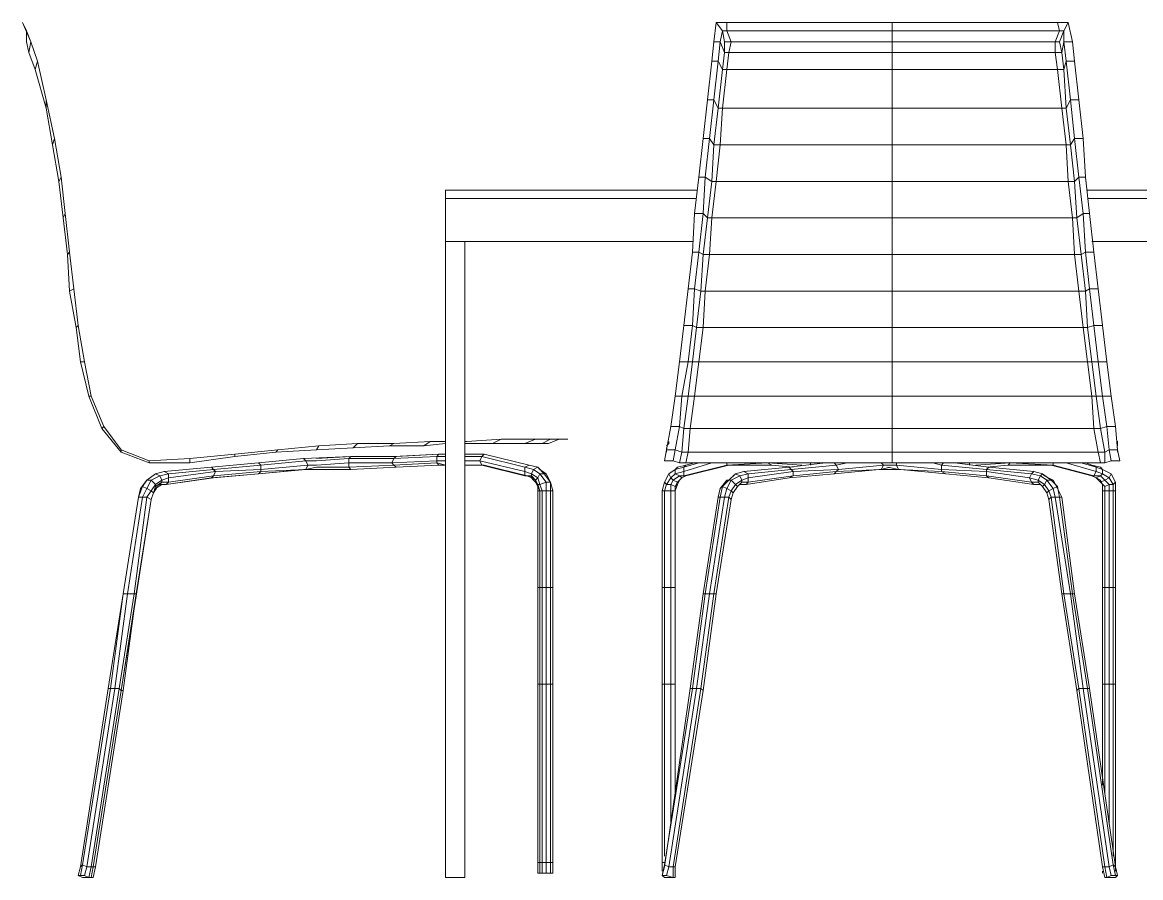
# Model space of a CAD drawing. Header units: inches. Extents: x 4501 to 6761, y -3641 to -2715.
# Drawn here: x 4501 to 5712, y -3641 to -2715 of the extents above; entities that cross this region are included whole.
import ezdxf

# ---------------------------------------------------------------- set-up
doc = ezdxf.new("R2010")
doc.units = ezdxf.units.IN
doc.header["$MEASUREMENT"] = 0

msp = doc.modelspace()

# ---------------------------------------------------------------- linework, layer by layer
at = {"color": 7, "lineweight": 0}
for points in [[(4510.2, -2735.7), (4500.9, -2714.7), (4505.5, -2724)], [(4505.5, -2724), (4500.9, -2714.7)], [(4500.9, -2714.7), (4505.5, -2724)], [(4505.5, -2724), (4500.9, -2714.7)], [(4500.9, -2714.7), (4505.5, -2724)], [(4505.5, -2724), (4500.9, -2714.7)], [(4500.9, -2714.7), (4505.5, -2724)], [(4505.5, -2724), (4500.9, -2714.7)], [(4500.9, -2714.7), (4505.5, -2724)], [(4510.2, -2735.7), (4500.9, -2714.7)], [(4500.9, -2714.7), (4505.5, -2724)], [(4510.2, -2735.7), (4505.5, -2724)], [(4505.5, -2735.7), (4505.5, -2724), (4510.2, -2735.7)], [(4505.5, -2724), (4505.5, -2735.7)], [(5252.1, -2714.7), (5249.8, -2735.7)], [(5259.1, -2724), (5252.1, -2714.7), (5263.7, -2714.7)], [(5256.7, -2735.7), (5259.1, -2724)], [(5263.7, -2714.7), (5263.7, -2724), (5259.1, -2724)], [(5259.1, -2724), (5261.4, -2735.7), (5261.4, -2747.3)], [(5442.8, -2714.7), (5263.7, -2714.7)], [(5442.8, -2714.7), (5442.8, -2724), (5263.7, -2724)], [(5268.4, -2735.7), (5263.7, -2724)], [(5621.9, -2714.7), (5442.8, -2714.7)], [(5621.9, -2714.7), (5624.2, -2724), (5442.8, -2724)], [(5442.8, -2735.7), (5442.8, -2724)], [(5619.5, -2735.7), (5624.2, -2724)], [(5633.5, -2714.7), (5621.9, -2714.7)], [(5628.8, -2724), (5624.2, -2724)], [(5624.2, -2735.7), (5628.8, -2724)], [(5628.8, -2724), (5633.5, -2714.7)], [(5628.8, -2735.7), (5628.8, -2724)], [(5638.1, -2735.7), (5633.5, -2714.7)], [(4510.2, -2735.7), (4507.9, -2747.3), (4505.5, -2735.7)], [(4507.9, -2747.3), (4505.5, -2735.7)], [(4505.5, -2735.7), (4507.9, -2747.3)], [(4505.5, -2735.7), (4507.9, -2747.3)], [(4510.2, -2735.7), (4517.2, -2756.6)], [(4517.2, -2756.6), (4510.2, -2735.7)], [(4517.2, -2756.6), (4510.2, -2735.7)], [(5249.8, -2735.7), (5247.5, -2756.6)], [(5249.8, -2735.7), (5256.7, -2735.7), (5254.4, -2756.6)], [(5256.7, -2735.7), (5261.4, -2747.3)], [(5261.4, -2735.7), (5268.4, -2735.7), (5266, -2747.3)], [(5442.8, -2735.7), (5268.4, -2735.7)], [(5442.8, -2735.7), (5619.5, -2735.7), (5619.5, -2747.3)], [(5442.8, -2747.3), (5442.8, -2735.7)], [(5624.2, -2735.7), (5619.5, -2735.7)], [(5626.5, -2747.3), (5624.2, -2735.7)], [(5626.5, -2747.3), (5628.8, -2735.7)], [(5628.8, -2735.7), (5638.1, -2735.7)], [(5631.2, -2756.6), (5628.8, -2735.7)], [(5640.4, -2756.6), (5638.1, -2735.7)], [(4517.2, -2756.6), (4514.8, -2765.9), (4507.9, -2747.3)], [(4507.9, -2747.3), (4514.8, -2765.9)], [(5259.1, -2765.9), (5261.4, -2747.3)], [(5266, -2747.3), (5261.4, -2747.3)], [(5263.7, -2765.9), (5266, -2747.3)], [(5442.8, -2747.3), (5266, -2747.3)], [(5442.8, -2765.9), (5442.8, -2747.3)], [(5442.8, -2747.3), (5619.5, -2747.3)], [(5626.5, -2747.3), (5619.5, -2747.3)], [(5621.9, -2765.9), (5619.5, -2747.3)], [(5628.8, -2765.9), (5626.5, -2747.3)], [(4517.2, -2756.6), (4526.5, -2798.5)], [(4526.5, -2798.5), (4517.2, -2756.6)], [(4526.5, -2798.5), (4517.2, -2756.6)], [(5249.8, -2798.5), (5242.8, -2798.5), (5247.5, -2756.6)], [(5247.5, -2756.6), (5254.4, -2756.6), (5249.8, -2798.5)], [(5259.1, -2765.9), (5254.4, -2756.6)], [(5628.8, -2765.9), (5631.2, -2756.6)], [(5631.2, -2756.6), (5640.4, -2756.6)], [(5635.8, -2798.5), (5631.2, -2756.6)], [(5645.1, -2798.5), (5640.4, -2756.6)], [(4526.5, -2798.5), (4526.5, -2807.8), (4514.8, -2765.9)], [(4514.8, -2765.9), (4526.5, -2807.8)], [(5259.1, -2765.9), (5254.4, -2807.8)], [(5259.1, -2765.9), (5263.7, -2765.9), (5259.1, -2807.8)], [(5442.8, -2765.9), (5263.7, -2765.9)], [(5442.8, -2807.8), (5442.8, -2765.9)], [(5442.8, -2765.9), (5621.9, -2765.9), (5626.5, -2807.8)], [(5628.8, -2765.9), (5621.9, -2765.9)], [(5631.2, -2807.8), (5628.8, -2765.9)], [(4526.5, -2798.5), (4535.8, -2840.4)], [(4535.8, -2840.4), (4526.5, -2798.5)], [(4535.8, -2840.4), (4526.5, -2798.5)], [(4535.8, -2840.4), (4533.5, -2847.4), (4526.5, -2807.8)], [(4526.5, -2807.8), (4533.5, -2847.4)], [(4526.5, -2807.8), (4533.5, -2847.4)], [(4533.5, -2847.4), (4526.5, -2807.8)], [(5242.8, -2798.5), (5238.1, -2840.4)], [(5245.1, -2840.4), (5249.8, -2798.5)], [(5249.8, -2798.5), (5254.4, -2807.8), (5249.8, -2847.4)], [(5254.4, -2807.8), (5259.1, -2807.8), (5256.7, -2847.4)], [(5442.8, -2807.8), (5259.1, -2807.8)], [(5442.8, -2847.4), (5442.8, -2807.8)], [(5442.8, -2807.8), (5626.5, -2807.8), (5631.2, -2847.4)], [(5631.2, -2807.8), (5626.5, -2807.8)], [(5631.2, -2807.8), (5635.8, -2798.5)], [(5631.2, -2807.8), (5635.8, -2847.4), (5631.2, -2847.4)], [(5635.8, -2798.5), (5645.1, -2798.5)], [(5640.4, -2840.4), (5635.8, -2798.5)], [(5649.7, -2840.4), (5645.1, -2798.5)], [(4535.8, -2840.4), (4542.8, -2882.3)], [(4542.8, -2882.3), (4535.8, -2840.4)], [(4542.8, -2882.3), (4535.8, -2840.4)], [(5238.1, -2840.4), (5233.4, -2882.3)], [(5238.1, -2840.4), (5245.1, -2840.4), (5240.4, -2882.3)], [(5245.1, -2840.4), (5249.8, -2847.4)], [(5635.8, -2847.4), (5640.4, -2840.4)], [(5640.4, -2840.4), (5649.7, -2840.4)], [(5645.1, -2882.3), (5640.4, -2840.4)], [(5652.1, -2882.3), (5649.7, -2840.4)], [(4542.8, -2882.3), (4540.5, -2887), (4533.5, -2847.4)], [(4533.5, -2847.4), (4540.5, -2887)], [(4533.5, -2847.4), (4540.5, -2887)], [(4540.5, -2887), (4533.5, -2847.4)], [(5247.5, -2887), (5249.8, -2847.4)], [(5249.8, -2847.4), (5256.7, -2847.4)], [(5252.1, -2887), (5256.7, -2847.4)], [(5442.8, -2847.4), (5256.7, -2847.4)], [(5442.8, -2887), (5442.8, -2847.4)], [(5442.8, -2847.4), (5631.2, -2847.4)], [(5633.5, -2887), (5631.2, -2847.4)], [(5640.4, -2887), (5635.8, -2847.4)], [(4547.4, -2921.9), (4545.1, -2926.5), (4540.5, -2887)], [(4540.5, -2887), (4545.1, -2926.5)], [(4542.8, -2882.3), (4547.4, -2921.9)], [(4547.4, -2921.9), (4542.8, -2882.3)], [(4547.4, -2921.9), (4542.8, -2882.3)], [(5233.4, -2882.3), (5228.8, -2921.9)], [(5233.4, -2882.3), (5240.4, -2882.3), (5238.1, -2921.9)], [(5240.4, -2882.3), (5247.5, -2887), (5242.8, -2926.5)], [(5247.5, -2887), (5252.1, -2887), (5247.5, -2926.5)], [(5442.8, -2887), (5252.1, -2887)], [(5442.8, -2926.5), (5442.8, -2887)], [(5442.8, -2887), (5633.5, -2887), (5638.1, -2926.5)], [(5640.4, -2887), (5633.5, -2887)], [(5640.4, -2887), (5645.1, -2882.3)], [(5642.8, -2926.5), (5640.4, -2887)], [(5645.1, -2882.3), (5652.1, -2882.3)], [(5649.7, -2921.9), (5645.1, -2882.3)], [(5656.7, -2921.9), (5652.1, -2882.3)], [(5231.1, -2896.3), (4959.1, -2896.3)], [(4959.1, -2896.3), (4959.1, -2905.6)], [(4959.1, -2905.6), (4959.1, -2896.3), (5231.1, -2896.3)], [(4959.1, -2905.6), (5231.1, -2905.6)], [(4959.1, -2905.6), (5231.1, -2905.6)], [(4959.1, -2905.6), (4959.1, -2952.2)], [(4959.1, -2952.2), (4959.1, -2905.6), (5231.1, -2905.6)], [(5231.1, -2905.6), (4959.1, -2905.6)], [(5998.6, -2896.3), (5654.4, -2896.3)], [(5998.6, -2896.3), (5654.4, -2896.3)], [(5654.4, -2905.6), (5998.6, -2905.6)], [(5654.4, -2905.6), (5998.6, -2905.6)], [(5998.6, -2905.6), (5656.7, -2905.6)], [(5998.6, -2905.6), (5656.7, -2905.6)], [(4552.1, -2963.8), (4549.8, -2966.1), (4545.1, -2926.5)], [(4545.1, -2926.5), (4549.8, -2966.1)], [(4547.4, -2921.9), (4552.1, -2963.8)], [(4552.1, -2963.8), (4547.4, -2921.9)], [(4552.1, -2963.8), (4547.4, -2921.9)], [(5233.4, -2963.8), (5226.5, -2963.8), (5228.8, -2921.9)], [(5228.8, -2921.9), (5238.1, -2921.9), (5233.4, -2963.8)], [(5238.1, -2921.9), (5242.8, -2926.5), (5238.1, -2966.1)], [(5242.8, -2926.5), (5247.5, -2926.5), (5245.1, -2966.1)], [(5442.8, -2926.5), (5247.5, -2926.5)], [(5442.8, -2966.1), (5442.8, -2926.5)], [(5442.8, -2926.5), (5638.1, -2926.5), (5640.4, -2966.1)], [(5642.8, -2926.5), (5638.1, -2926.5)], [(5642.8, -2926.5), (5649.7, -2921.9)], [(5647.4, -2966.1), (5642.8, -2926.5)], [(5649.7, -2921.9), (5656.7, -2921.9)], [(5652.1, -2963.8), (5649.7, -2921.9)], [(5661.4, -2963.8), (5656.7, -2921.9)], [(4980, -2952.2), (4959.1, -2952.2)], [(4959.1, -2952.2), (4959.1, -3641.2)], [(4980, -2952.2), (4980, -3641.2), (4959.1, -3641.2)], [(4959.1, -3641.2), (4959.1, -2952.2), (4980, -2952.2)], [(4959.1, -2952.2), (5226.5, -2952.2)], [(4959.1, -2952.2), (5226.5, -2952.2)], [(4980, -3641.2), (4980, -2952.2)], [(5659, -2952.2), (5993.9, -2952.2)], [(5659, -2952.2), (5993.9, -2952.2)], [(4556.7, -3003.3), (4552.1, -3005.7), (4549.8, -2966.1)], [(4549.8, -2966.1), (4552.1, -3005.7)], [(4552.1, -2963.8), (4556.7, -3003.3)], [(4556.7, -3003.3), (4552.1, -2963.8)], [(4556.7, -3003.3), (4552.1, -2963.8)], [(5226.5, -2963.8), (5221.8, -3003.3)], [(5228.8, -3003.3), (5233.4, -2963.8)], [(5233.4, -2963.8), (5238.1, -2966.1)], [(5235.8, -3005.7), (5238.1, -2966.1)], [(5238.1, -2966.1), (5245.1, -2966.1), (5240.4, -3005.7)], [(5442.8, -2966.1), (5245.1, -2966.1)], [(5442.8, -3005.7), (5442.8, -2966.1)], [(5442.8, -2966.1), (5640.4, -2966.1), (5645.1, -3005.7)], [(5647.4, -2966.1), (5640.4, -2966.1)], [(5647.4, -2966.1), (5652.1, -2963.8)], [(5652.1, -3005.7), (5647.4, -2966.1)], [(5652.1, -2963.8), (5661.4, -2963.8)], [(5656.7, -3003.3), (5652.1, -2963.8)], [(5666, -3003.3), (5661.4, -2963.8)], [(4561.4, -3042.9), (4559.1, -3045.2), (4552.1, -3005.7)], [(4552.1, -3005.7), (4559.1, -3045.2)], [(4556.7, -3003.3), (4561.4, -3042.9)], [(4561.4, -3042.9), (4556.7, -3003.3)], [(4561.4, -3042.9), (4556.7, -3003.3)], [(5221.8, -3003.3), (5217.2, -3042.9)], [(5221.8, -3003.3), (5228.8, -3003.3), (5226.5, -3042.9)], [(5228.8, -3003.3), (5235.8, -3005.7), (5231.1, -3045.2)], [(5240.4, -3005.7), (5235.8, -3005.7)], [(5238.1, -3045.2), (5240.4, -3005.7)], [(5240.4, -3005.7), (5442.8, -3005.7), (5442.8, -3045.2)], [(5645.1, -3005.7), (5442.8, -3005.7)], [(5649.7, -3045.2), (5645.1, -3005.7)], [(5645.1, -3005.7), (5652.1, -3005.7), (5654.4, -3045.2)], [(5652.1, -3005.7), (5656.7, -3003.3)], [(5656.7, -3003.3), (5666, -3003.3)], [(5661.4, -3042.9), (5656.7, -3003.3)], [(5670.7, -3042.9), (5666, -3003.3)], [(4568.3, -3082.5), (4563.7, -3082.5), (4559.1, -3045.2)], [(4559.1, -3045.2), (4563.7, -3082.5)], [(4561.4, -3042.9), (4568.3, -3082.5)], [(4568.3, -3082.5), (4561.4, -3042.9)], [(4568.3, -3082.5), (4561.4, -3042.9)], [(5217.2, -3042.9), (5212.5, -3082.5)], [(5217.2, -3042.9), (5226.5, -3042.9), (5221.8, -3082.5)], [(5226.5, -3042.9), (5231.1, -3045.2), (5226.5, -3082.5)], [(5238.1, -3045.2), (5231.1, -3045.2)], [(5233.4, -3082.5), (5238.1, -3045.2)], [(5238.1, -3045.2), (5442.8, -3045.2), (5442.8, -3082.5)], [(5649.7, -3045.2), (5442.8, -3045.2)], [(5654.4, -3082.5), (5649.7, -3045.2)], [(5649.7, -3045.2), (5654.4, -3045.2)], [(5654.4, -3045.2), (5661.4, -3042.9)], [(5659, -3082.5), (5654.4, -3045.2)], [(5661.4, -3042.9), (5670.7, -3042.9)], [(5666, -3082.5), (5661.4, -3042.9)], [(5675.4, -3082.5), (5670.7, -3042.9)], [(4575.3, -3119.7), (4573, -3119.7), (4563.7, -3082.5)], [(4563.7, -3082.5), (4573, -3119.7)], [(4568.3, -3082.5), (4575.3, -3119.7)], [(4575.3, -3119.7), (4568.3, -3082.5)], [(4575.3, -3119.7), (4568.3, -3082.5)], [(5214.9, -3119.7), (5207.9, -3119.7), (5212.5, -3082.5)], [(5212.5, -3082.5), (5221.8, -3082.5), (5214.9, -3119.7)], [(5221.8, -3082.5), (5226.5, -3082.5), (5221.8, -3119.7)], [(5233.4, -3082.5), (5226.5, -3082.5)], [(5228.8, -3119.7), (5233.4, -3082.5)], [(5233.4, -3082.5), (5442.8, -3082.5), (5442.8, -3119.7)], [(5654.4, -3082.5), (5442.8, -3082.5)], [(5659, -3119.7), (5654.4, -3082.5)], [(5654.4, -3082.5), (5659, -3082.5)], [(5663.7, -3119.7), (5659, -3082.5)], [(5659, -3082.5), (5666, -3082.5)], [(5666, -3082.5), (5675.4, -3082.5)], [(5670.7, -3119.7), (5666, -3082.5)], [(5680, -3119.7), (5675.4, -3082.5)], [(4589.3, -3152.3), (4586.9, -3154.6), (4573, -3119.7)], [(4573, -3119.7), (4586.9, -3154.6)], [(4575.3, -3119.7), (4589.3, -3152.3)], [(4589.3, -3152.3), (4575.3, -3119.7)], [(4589.3, -3152.3), (4575.3, -3119.7)], [(5207.9, -3119.7), (5203.2, -3152.3)], [(5212.5, -3152.3), (5214.9, -3119.7)], [(5214.9, -3119.7), (5221.8, -3119.7)], [(5217.2, -3154.6), (5221.8, -3119.7)], [(5228.8, -3119.7), (5221.8, -3119.7)], [(5224.2, -3154.6), (5228.8, -3119.7)], [(5228.8, -3119.7), (5442.8, -3119.7), (5442.8, -3154.6)], [(5659, -3119.7), (5442.8, -3119.7)], [(5661.4, -3154.6), (5659, -3119.7)], [(5659, -3119.7), (5663.7, -3119.7)], [(5668.4, -3154.6), (5663.7, -3119.7)], [(5663.7, -3119.7), (5670.7, -3119.7)], [(5670.7, -3119.7), (5680, -3119.7)], [(5675.4, -3152.3), (5670.7, -3119.7)], [(5684.7, -3152.3), (5680, -3119.7)], [(4607.9, -3177.9), (4607.9, -3180.3), (4586.9, -3154.6)], [(4586.9, -3154.6), (4607.9, -3180.3)], [(4589.3, -3152.3), (4607.9, -3177.9)], [(4607.9, -3177.9), (4589.3, -3152.3)], [(4607.9, -3177.9), (4589.3, -3152.3)], [(5207.9, -3177.9), (5198.6, -3177.9), (5203.2, -3152.3)], [(5203.2, -3152.3), (5212.5, -3152.3), (5207.9, -3177.9)], [(5212.5, -3152.3), (5217.2, -3154.6), (5214.9, -3180.3)], [(5224.2, -3154.6), (5221.8, -3180.3), (5214.9, -3180.3)], [(5224.2, -3154.6), (5217.2, -3154.6)], [(5224.2, -3154.6), (5442.8, -3154.6), (5442.8, -3180.3)], [(5661.4, -3154.6), (5666, -3180.3), (5442.8, -3180.3)], [(5661.4, -3154.6), (5442.8, -3154.6)], [(5661.4, -3154.6), (5668.4, -3154.6)], [(5668.4, -3154.6), (5675.4, -3152.3)], [(5673, -3180.3), (5668.4, -3154.6)], [(5675.4, -3152.3), (5684.7, -3152.3)], [(5677.7, -3177.9), (5675.4, -3152.3)], [(5687, -3177.9), (5684.7, -3152.3)], [(4863.7, -3171), (4859, -3175.6), (4819.5, -3177.9)], [(4821.9, -3173.3), (4863.7, -3171)], [(4863.7, -3171), (4821.9, -3173.3)], [(4863.7, -3171), (4821.9, -3173.3)], [(4903.3, -3171), (4898.6, -3173.3), (4859, -3175.6)], [(4863.7, -3171), (4903.3, -3171)], [(4903.3, -3171), (4863.7, -3171)], [(4903.3, -3171), (4863.7, -3171)], [(4942.7, -3168.6), (4935.8, -3173.3), (4898.6, -3173.3)], [(4903.3, -3171), (4942.7, -3168.6)], [(4942.7, -3168.6), (4903.3, -3171)], [(4942.7, -3168.6), (4903.3, -3171)], [(4935.8, -3173.3), (4959.1, -3171)], [(4935.8, -3173.3), (4959.1, -3171)], [(4942.7, -3168.6), (4959.1, -3168.6)], [(4959.1, -3168.6), (4942.7, -3168.6)], [(4959.1, -3168.6), (4942.7, -3168.6)], [(5019.5, -3166.3), (5010.2, -3171), (4980, -3171)], [(4980, -3168.6), (4982.3, -3168.6)], [(4982.3, -3168.6), (4980, -3168.6)], [(4982.3, -3168.6), (4980, -3168.6)], [(4980, -3168.6), (4982.3, -3168.6)], [(4980, -3171), (5010.2, -3171)], [(5019.5, -3166.3), (4982.3, -3168.6)], [(5019.5, -3166.3), (4982.3, -3168.6)], [(4982.3, -3168.6), (5019.5, -3166.3)], [(5056.7, -3166.3), (5045.1, -3171), (5010.2, -3171)], [(5010.2, -3171), (5045.1, -3171)], [(5056.7, -3166.3), (5019.5, -3166.3)], [(5019.5, -3166.3), (5056.7, -3166.3)], [(5056.7, -3166.3), (5019.5, -3166.3)], [(5073, -3166.3), (5063.7, -3171), (5045.1, -3171)], [(5045.1, -3171), (5063.7, -3171)], [(5073, -3166.3), (5056.7, -3166.3)], [(5056.7, -3166.3), (5073, -3166.3)], [(5073, -3166.3), (5056.7, -3166.3)], [(5082.3, -3166.3), (5070.7, -3171), (5063.7, -3171)], [(5063.7, -3171), (5070.7, -3171)], [(5070.7, -3171), (5082.3, -3166.3)], [(5082.3, -3166.3), (5073, -3166.3)], [(5073, -3166.3), (5091.6, -3166.3)], [(5091.6, -3166.3), (5082.3, -3166.3), (5073, -3166.3)], [(5082.3, -3166.3), (5091.6, -3166.3), (5082.3, -3166.3), (5082.3, -3166.3)], [(5082.3, -3166.3), (5091.6, -3166.3)], [(5091.6, -3166.3), (5082.3, -3166.3)], [(5082.3, -3166.3), (5091.6, -3166.3)], [(5091.6, -3166.3), (5082.3, -3166.3)], [(5082.3, -3166.3), (5091.6, -3166.3)], [(5091.6, -3166.3), (5082.3, -3166.3)], [(5082.3, -3166.3), (5091.6, -3166.3)], [(5091.6, -3166.3), (5082.3, -3166.3)], [(5200.9, -3171), (5198.6, -3173.3)], [(5200.9, -3168.6), (5200.9, -3171)], [(5200.9, -3168.6), (5201, -3168.6)], [(5200.9, -3171), (5201, -3171)], [(5687, -3168.6), (5687.1, -3168.6)], [(5687, -3171), (5687, -3168.6)], [(5687, -3171), (5687.1, -3171)], [(5687, -3173.3), (5687, -3171)], [(4607.9, -3177.9), (4638.1, -3189.6)], [(4638.1, -3189.6), (4607.9, -3177.9)], [(4638.1, -3189.6), (4607.9, -3177.9)], [(4638.1, -3189.6), (4638.1, -3191.9), (4607.9, -3180.3)], [(4607.9, -3180.3), (4638.1, -3191.9)], [(4682.3, -3187.2), (4731.1, -3182.6)], [(4731.1, -3182.6), (4682.3, -3187.2)], [(4731.1, -3182.6), (4682.3, -3187.2)], [(4731.1, -3182.6), (4731.1, -3184.9), (4682.3, -3191.9)], [(4682.3, -3191.9), (4731.1, -3184.9)], [(4731.1, -3182.6), (4777.7, -3177.9)], [(4777.7, -3177.9), (4731.1, -3182.6)], [(4777.7, -3177.9), (4731.1, -3182.6)], [(4777.7, -3177.9), (4775.3, -3180.3), (4731.1, -3184.9)], [(4731.1, -3184.9), (4775.3, -3180.3)], [(4821.9, -3173.3), (4819.5, -3177.9), (4775.3, -3180.3)], [(4775.3, -3180.3), (4819.5, -3177.9)], [(4777.7, -3177.9), (4821.9, -3173.3)], [(4821.9, -3173.3), (4777.7, -3177.9)], [(4821.9, -3173.3), (4777.7, -3177.9)], [(4856.7, -3184.9), (4805.5, -3187.2)], [(4819.5, -3177.9), (4859, -3175.6)], [(4856.7, -3184.9), (4819.5, -3187.2)], [(4854.4, -3187.2), (4856.7, -3184.9)], [(4905.6, -3184.9), (4856.7, -3184.9)], [(4903.3, -3184.9), (4856.7, -3184.9)], [(4859, -3175.6), (4898.6, -3173.3)], [(4898.6, -3173.3), (4935.8, -3173.3)], [(4952, -3182.6), (4903.3, -3184.9)], [(4903.3, -3187.2), (4905.6, -3184.9)], [(4949.7, -3184.9), (4903.3, -3187.2)], [(4952, -3182.6), (4905.6, -3184.9)], [(4949.7, -3184.9), (4952, -3182.6)], [(4949.7, -3189.6), (4949.7, -3184.9)], [(4959.1, -3184.9), (4949.7, -3184.9)], [(4959.1, -3182.6), (4952, -3182.6)], [(4952, -3182.6), (4952.1, -3182.6)], [(5000.9, -3182.6), (4980, -3182.6)], [(4998.6, -3184.9), (4980, -3184.9)], [(4996.3, -3189.6), (4998.6, -3184.9)], [(4998.6, -3184.9), (5000.9, -3182.6)], [(5045.1, -3196.6), (4998.6, -3184.9)], [(5049.8, -3194.2), (5000.9, -3182.6)], [(5205.6, -3189.6), (5196.3, -3189.6), (5198.6, -3177.9)], [(5198.6, -3175.6), (5198.6, -3177.9)], [(5198.6, -3177.9), (5198.6, -3180.3)], [(5205.6, -3189.6), (5207.9, -3177.9)], [(5207.9, -3177.9), (5214.9, -3180.3)], [(5212.5, -3191.9), (5214.9, -3180.3)], [(5442.8, -3180.3), (5442.8, -3191.9), (5219.5, -3191.9)], [(5219.5, -3191.9), (5221.8, -3180.3)], [(5442.8, -3180.3), (5221.8, -3180.3)], [(5668.4, -3191.9), (5666, -3180.3)], [(5666, -3180.3), (5673, -3180.3)], [(5673, -3180.3), (5677.7, -3177.9)], [(5673, -3191.9), (5673, -3180.3)], [(5677.7, -3177.9), (5687, -3177.9)], [(5680, -3189.6), (5677.7, -3177.9)], [(5687, -3177.9), (5687, -3175.6)], [(5687, -3180.3), (5687, -3177.9)], [(5689.3, -3189.6), (5687, -3177.9)], [(4638.1, -3189.6), (4682.3, -3187.2)], [(4682.3, -3187.2), (4638.1, -3189.6)], [(4682.3, -3187.2), (4638.1, -3189.6)], [(4682.3, -3187.2), (4682.3, -3191.9), (4638.1, -3191.9)], [(4638.1, -3191.9), (4682.3, -3191.9)], [(4705.6, -3196.6), (4654.4, -3201.2)], [(4756.7, -3191.9), (4705.6, -3196.6)], [(4707.9, -3198.9), (4705.6, -3196.6)], [(4707.9, -3198.9), (4759.1, -3194.2)], [(4805.5, -3187.2), (4756.7, -3191.9)], [(4759.1, -3194.2), (4756.7, -3191.9)], [(4759.1, -3194.2), (4807.9, -3189.6)], [(4759.1, -3198.9), (4759.1, -3194.2)], [(4759.1, -3198.9), (4810.2, -3194.2)], [(4807.9, -3189.6), (4805.5, -3187.2)], [(4810.2, -3194.2), (4807.9, -3189.6)], [(4807.9, -3189.6), (4819.5, -3189.6)], [(4807.9, -3198.9), (4810.2, -3194.2)], [(4854.4, -3196.6), (4856.7, -3198.9), (4807.9, -3198.9)], [(4807.9, -3198.9), (4819.5, -3196.6)], [(4810.2, -3194.2), (4819.5, -3194.2)], [(4854.4, -3187.2), (4819.5, -3189.6)], [(4854.4, -3191.9), (4819.5, -3194.2)], [(4854.4, -3196.6), (4819.5, -3196.6)], [(4854.4, -3191.9), (4854.4, -3187.2)], [(4903.3, -3187.2), (4854.4, -3187.2)], [(4854.4, -3196.6), (4854.4, -3191.9)], [(4900.9, -3191.9), (4854.4, -3191.9)], [(4903.3, -3194.2), (4854.4, -3196.6)], [(4903.3, -3194.2), (4905.6, -3196.6), (4856.7, -3198.9)], [(4900.9, -3191.9), (4903.3, -3187.2)], [(4949.7, -3189.6), (4900.9, -3191.9)], [(4903.3, -3194.2), (4900.9, -3191.9)], [(4949.7, -3191.9), (4903.3, -3194.2)], [(4949.7, -3191.9), (4952, -3194.2), (4905.6, -3196.6)], [(4949.7, -3191.9), (4949.7, -3189.6)], [(4959.1, -3189.6), (4949.7, -3189.6)], [(4959.1, -3194.2), (4949.7, -3191.9)], [(4952, -3194.2), (4959.1, -3194.2)], [(4952, -3194.2), (4959.1, -3194.2)], [(4996.3, -3189.6), (4980, -3189.6)], [(4998.6, -3194.2), (5000.9, -3194.2), (4980, -3194.2)], [(4998.6, -3194.2), (4980, -3194.2)], [(4980, -3194.2), (4998.6, -3194.2)], [(4998.6, -3194.2), (4996.3, -3189.6)], [(5045.1, -3201.2), (4996.3, -3189.6)], [(5045.1, -3205.9), (4998.6, -3194.2)], [(4998.6, -3194.2), (5047.4, -3205.9)], [(5045.1, -3205.9), (5047.4, -3205.9), (5000.9, -3194.2)], [(5045.1, -3196.6), (5049.8, -3194.2)], [(5045.1, -3201.2), (5045.1, -3196.6)], [(5054.4, -3198.9), (5045.1, -3196.6)], [(5059.1, -3196.6), (5049.8, -3194.2)], [(5054.4, -3198.9), (5059.1, -3196.6)], [(5061.4, -3198.9), (5059.1, -3196.6)], [(5066, -3203.6), (5059.1, -3196.6)], [(5205.6, -3189.6), (5212.5, -3191.9)], [(5207.9, -3198.9), (5217.2, -3196.6), (5217.2, -3201.2)], [(5210.2, -3196.6), (5207.9, -3198.9)], [(5210.2, -3196.6), (5219.5, -3194.2), (5217.2, -3196.6)], [(5212.5, -3191.9), (5219.5, -3191.9)], [(5247.5, -3191.9), (5217.2, -3201.2)], [(5233.4, -3191.9), (5217.2, -3196.6)], [(5217.2, -3205.9), (5263.7, -3194.2)], [(5228.8, -3191.9), (5219.5, -3194.2)], [(5219.5, -3205.9), (5266, -3194.2)], [(5263.7, -3194.2), (5307.9, -3191.9)], [(5263.7, -3194.2), (5263.7, -3191.9)], [(5266, -3194.2), (5263.7, -3194.2)], [(5266, -3194.2), (5312.6, -3194.2)], [(5331.2, -3196.6), (5282.3, -3201.2)], [(5307.9, -3191.9), (5345.1, -3194.2)], [(5312.6, -3194.2), (5307.9, -3191.9)], [(5312.6, -3194.2), (5335.8, -3196.6)], [(5370.7, -3191.9), (5331.2, -3196.6)], [(5333.5, -3198.9), (5331.2, -3196.6)], [(5382.3, -3194.2), (5333.5, -3198.9)], [(5354.4, -3194.2), (5354.4, -3191.9)], [(5382.3, -3194.2), (5380, -3191.9)], [(5394, -3191.9), (5382.3, -3194.2)], [(5384.7, -3198.9), (5382.3, -3194.2)], [(5433.5, -3194.2), (5384.7, -3198.9)], [(5433.5, -3194.2), (5431.1, -3191.9)], [(5431.1, -3198.9), (5433.5, -3194.2)], [(5440.4, -3196.6), (5431.1, -3198.9)], [(5438.1, -3194.2), (5433.5, -3194.2)], [(5438.1, -3194.2), (5447.4, -3194.2), (5449.7, -3198.9)], [(5438.1, -3196.6), (5449.7, -3198.9)], [(5442.8, -3191.9), (5668.4, -3191.9)], [(5447.4, -3194.2), (5447.4, -3191.9)], [(5447.4, -3194.2), (5496.3, -3198.9), (5496.3, -3201.2)], [(5487, -3191.9), (5496.3, -3194.2), (5496.3, -3198.9)], [(5496.3, -3194.2), (5498.6, -3191.9)], [(5496.3, -3194.2), (5545.1, -3198.9), (5545.1, -3201.2)], [(5510.2, -3191.9), (5547.4, -3196.6), (5545.1, -3198.9)], [(5526.5, -3194.2), (5526.5, -3191.9)], [(5570.7, -3191.9), (5533.5, -3194.2)], [(5545.1, -3196.6), (5568.4, -3194.2)], [(5547.4, -3196.6), (5596.3, -3201.2), (5593.9, -3203.6)], [(5568.4, -3194.2), (5570.7, -3191.9)], [(5568.4, -3194.2), (5614.9, -3194.2)], [(5617.2, -3194.2), (5570.7, -3191.9)], [(5614.9, -3194.2), (5617.2, -3194.2)], [(5614.9, -3194.2), (5659, -3205.9)], [(5617.2, -3194.2), (5617.2, -3191.9)], [(5661.4, -3205.9), (5617.2, -3194.2)], [(5663.7, -3201.2), (5631.2, -3191.9)], [(5663.7, -3196.6), (5647.4, -3191.9)], [(5659, -3194.2), (5652.1, -3191.9)], [(5663.7, -3196.6), (5659, -3194.2)], [(5668.4, -3196.6), (5659, -3194.2)], [(5663.7, -3201.2), (5663.7, -3196.6)], [(5670.7, -3198.9), (5663.7, -3196.6)], [(5668.4, -3191.9), (5673, -3191.9)], [(5670.7, -3198.9), (5668.4, -3196.6)], [(5673, -3191.9), (5680, -3189.6)], [(5680, -3189.6), (5689.3, -3189.6)], [(4645.1, -3203.6), (4635.8, -3210.5)], [(4640.4, -3210.5), (4649.7, -3205.9)], [(4654.4, -3201.2), (4645.1, -3203.6)], [(4649.7, -3205.9), (4645.1, -3203.6)], [(4649.7, -3205.9), (4659, -3203.6)], [(4652.1, -3210.5), (4649.7, -3205.9)], [(4652.1, -3210.5), (4659, -3208.2)], [(4659, -3203.6), (4654.4, -3201.2)], [(4656.7, -3215.2), (4707.9, -3208.2)], [(4656.7, -3215.2), (4705.6, -3208.2)], [(4659, -3203.6), (4707.9, -3198.9)], [(4659, -3208.2), (4710.2, -3201.2)], [(4659, -3208.2), (4659, -3203.6)], [(4659, -3212.9), (4707.9, -3205.9)], [(4659, -3212.9), (4659, -3208.2)], [(4705.6, -3208.2), (4756.7, -3203.6)], [(4705.6, -3208.2), (4707.9, -3205.9)], [(4710.2, -3201.2), (4707.9, -3198.9)], [(4707.9, -3205.9), (4710.2, -3201.2)], [(4707.9, -3205.9), (4759.1, -3201.2)], [(4707.9, -3208.2), (4756.7, -3203.6)], [(4710.2, -3201.2), (4759.1, -3198.9)], [(4756.7, -3203.6), (4807.9, -3198.9)], [(4756.7, -3203.6), (4805.5, -3198.9)], [(4756.7, -3203.6), (4759.1, -3201.2)], [(4759.1, -3201.2), (4759.1, -3198.9)], [(4759.1, -3201.2), (4807.9, -3198.9)], [(4805.5, -3198.9), (4807.9, -3198.9)], [(4805.5, -3198.9), (4819.5, -3198.9)], [(5045.1, -3205.9), (5045.1, -3201.2)], [(5052.1, -3203.6), (5045.1, -3201.2)], [(5052.1, -3205.9), (5045.1, -3205.9)], [(5047.4, -3205.9), (5054.4, -3208.2)], [(5047.4, -3205.9), (5052.1, -3208.2)], [(5052.1, -3203.6), (5054.4, -3198.9)], [(5052.1, -3205.9), (5052.1, -3203.6)], [(5059.1, -3208.2), (5052.1, -3203.6)], [(5052.1, -3205.9), (5056.7, -3210.5)], [(5052.1, -3208.2), (5052.2, -3208.2)], [(5052.1, -3208.2), (5054.4, -3210.5)], [(5052.1, -3208.2), (5056.7, -3212.9), (5054.4, -3210.5)], [(5061.4, -3203.6), (5054.4, -3198.9)], [(5056.7, -3210.5), (5059.1, -3208.2)], [(5059.1, -3208.2), (5061.4, -3203.6)], [(5061.4, -3215.2), (5059.1, -3208.2)], [(5068.3, -3203.6), (5061.4, -3198.9)], [(5061.4, -3203.6), (5066, -3203.6)], [(5068.3, -3212.9), (5061.4, -3203.6)], [(5068.3, -3203.6), (5066, -3203.6)], [(5073, -3212.9), (5066, -3203.6)], [(5073, -3212.9), (5068.3, -3203.6)], [(5196.3, -3212.9), (5200.9, -3203.6), (5203.2, -3208.2)], [(5198.6, -3215.2), (5203.2, -3208.2)], [(5200.9, -3203.6), (5207.9, -3198.9), (5207.9, -3203.6)], [(5203.2, -3208.2), (5207.9, -3203.6)], [(5205.6, -3210.5), (5203.2, -3208.2)], [(5205.6, -3210.5), (5212.5, -3205.9)], [(5207.9, -3203.6), (5217.2, -3201.2)], [(5212.5, -3205.9), (5207.9, -3203.6)], [(5210.2, -3212.9), (5214.9, -3208.2)], [(5212.5, -3205.9), (5217.2, -3205.9)], [(5214.9, -3208.2), (5212.5, -3205.9)], [(5212.5, -3210.5), (5214.9, -3208.2)], [(5214.9, -3208.2), (5219.5, -3205.9)], [(5217.2, -3205.9), (5217.2, -3201.2)], [(5219.5, -3205.9), (5217.2, -3205.9)], [(5273, -3203.6), (5266, -3210.5)], [(5277.7, -3205.9), (5268.4, -3210.5)], [(5273, -3203.6), (5270.7, -3205.9)], [(5282.3, -3201.2), (5273, -3203.6)], [(5277.7, -3205.9), (5273, -3203.6)], [(5287, -3203.6), (5277.7, -3205.9)], [(5280, -3210.5), (5277.7, -3205.9)], [(5287, -3208.2), (5280, -3210.5)], [(5287, -3203.6), (5282.3, -3201.2)], [(5284.6, -3215.2), (5331.2, -3208.2)], [(5333.5, -3198.9), (5287, -3203.6)], [(5335.8, -3201.2), (5287, -3208.2)], [(5287, -3208.2), (5287, -3203.6)], [(5335.8, -3205.9), (5287, -3212.9)], [(5287, -3212.9), (5287, -3208.2)], [(5331.2, -3208.2), (5380, -3203.6)], [(5331.2, -3208.2), (5335.8, -3205.9)], [(5335.8, -3201.2), (5333.5, -3198.9)], [(5384.7, -3198.9), (5335.8, -3201.2)], [(5335.8, -3205.9), (5335.8, -3201.2)], [(5382.3, -3201.2), (5335.8, -3205.9)], [(5380, -3203.6), (5428.8, -3198.9)], [(5380, -3203.6), (5382.3, -3201.2)], [(5382.3, -3201.2), (5384.7, -3198.9)], [(5431.1, -3198.9), (5382.3, -3201.2)], [(5428.8, -3198.9), (5431.1, -3198.9)], [(5428.8, -3198.9), (5440.4, -3198.9)], [(5438.1, -3198.9), (5452, -3198.9)], [(5449.7, -3198.9), (5496.3, -3201.2)], [(5452, -3198.9), (5449.7, -3198.9)], [(5452, -3198.9), (5500.9, -3203.6)], [(5496.3, -3198.9), (5545.1, -3201.2), (5545.1, -3205.9)], [(5496.3, -3201.2), (5545.1, -3205.9)], [(5500.9, -3203.6), (5496.3, -3201.2)], [(5500.9, -3203.6), (5547.4, -3208.2)], [(5545.1, -3198.9), (5593.9, -3203.6), (5591.6, -3208.2)], [(5545.1, -3201.2), (5591.6, -3208.2), (5593.9, -3212.9)], [(5545.1, -3205.9), (5593.9, -3212.9)], [(5547.4, -3208.2), (5545.1, -3205.9)], [(5547.4, -3208.2), (5596.3, -3215.2)], [(5591.6, -3208.2), (5600.9, -3210.5), (5600.9, -3212.9)], [(5593.9, -3203.6), (5603.3, -3205.9), (5600.9, -3210.5)], [(5596.3, -3201.2), (5605.6, -3203.6), (5603.3, -3205.9)], [(5603.3, -3205.9), (5610.2, -3210.5), (5607.9, -3215.2)], [(5605.6, -3203.6), (5614.9, -3210.5), (5610.2, -3210.5)], [(5607.9, -3205.9), (5605.6, -3203.6)], [(5617.2, -3210.5), (5607.9, -3205.9)], [(5659, -3205.9), (5661.4, -3205.9)], [(5659, -3205.9), (5663.7, -3208.2)], [(5661.4, -3205.9), (5663.7, -3201.2)], [(5668.4, -3205.9), (5661.4, -3205.9)], [(5670.7, -3203.6), (5663.7, -3201.2)], [(5663.7, -3208.2), (5668.4, -3205.9)], [(5663.7, -3208.2), (5668.4, -3210.5)], [(5668.4, -3212.9), (5663.7, -3208.2)], [(5668.4, -3205.9), (5670.7, -3203.6)], [(5673, -3210.5), (5668.4, -3205.9)], [(5670.7, -3203.6), (5670.7, -3198.9)], [(5680, -3203.6), (5670.7, -3198.9)], [(5677.7, -3208.2), (5670.7, -3203.6)], [(5673, -3210.5), (5677.7, -3208.2)], [(5677.7, -3208.2), (5680, -3203.6)], [(5682.3, -3215.2), (5677.7, -3208.2)], [(5684.7, -3212.9), (5680, -3203.6)], [(4626.5, -3229.1), (4631.1, -3217.5)], [(4628.8, -3219.8), (4626.5, -3229.1)], [(4635.8, -3210.5), (4628.8, -3219.8)], [(4631.1, -3217.5), (4628.8, -3219.8)], [(4631.1, -3217.5), (4635.8, -3210.5)], [(4635.8, -3219.8), (4631.1, -3217.5)], [(4631.1, -3229.1), (4635.8, -3219.8)], [(4635.8, -3210.5), (4635.9, -3210.5)], [(4635.8, -3219.8), (4640.4, -3210.5)], [(4640.4, -3210.5), (4635.8, -3210.5)], [(4640.4, -3222.1), (4635.8, -3219.8)], [(4645.1, -3215.2), (4640.4, -3210.5)], [(4640.4, -3222.1), (4645.1, -3215.2)], [(4642.8, -3224.5), (4647.4, -3217.5)], [(4642.8, -3224.5), (4645.1, -3217.5)], [(4642.8, -3224.5), (4645.1, -3219.8)], [(4645.1, -3215.2), (4652.1, -3210.5)], [(4645.1, -3217.5), (4652.1, -3212.9)], [(4649.7, -3215.2), (4652.1, -3215.2), (4645.1, -3219.8)], [(4645.1, -3217.5), (4645.1, -3215.2)], [(4645.1, -3217.5), (4649.7, -3215.2)], [(4645.1, -3219.8), (4645.2, -3219.8)], [(4649.7, -3215.2), (4652.1, -3212.9)], [(4649.7, -3215.2), (4656.7, -3215.2)], [(4652.1, -3212.9), (4652.1, -3210.5)], [(4652.1, -3212.9), (4659, -3212.9)], [(4652.1, -3215.2), (4656.7, -3215.2)], [(4656.7, -3215.2), (4659, -3212.9)], [(5054.4, -3210.5), (5059.1, -3215.2)], [(5056.7, -3210.5), (5059.1, -3215.2)], [(5056.7, -3212.9), (5056.7, -3210.5)], [(5056.7, -3212.9), (5059.1, -3217.5), (5059.1, -3215.2)], [(5059.1, -3215.2), (5061.4, -3215.2)], [(5059.1, -3215.2), (5061.4, -3222.1)], [(5059.1, -3215.2), (5059.1, -3222.1)], [(5061.4, -3222.1), (5059.1, -3217.5)], [(5061.4, -3215.2), (5068.3, -3212.9)], [(5063.7, -3222.1), (5061.4, -3215.2)], [(5068.3, -3212.9), (5073, -3212.9)], [(5068.3, -3222.1), (5068.3, -3212.9)], [(5073, -3212.9), (5073.1, -3212.9)], [(5073, -3222.1), (5073, -3212.9)], [(5075.3, -3222.1), (5073, -3212.9)], [(5193.9, -3222.1), (5196.3, -3212.9), (5198.6, -3215.2)], [(5196.3, -3222.1), (5198.6, -3215.2)], [(5203.2, -3215.2), (5198.6, -3215.2)], [(5203.2, -3215.2), (5205.6, -3210.5)], [(5207.9, -3217.5), (5203.2, -3215.2)], [(5203.2, -3222.1), (5203.2, -3215.2)], [(5210.2, -3212.9), (5205.6, -3210.5)], [(5207.9, -3217.5), (5210.2, -3212.9)], [(5210.2, -3215.2), (5207.9, -3217.5)], [(5207.9, -3222.1), (5210.2, -3215.2)], [(5207.9, -3222.1), (5207.9, -3217.5)], [(5212.5, -3210.5), (5210.2, -3212.9)], [(5210.2, -3215.2), (5212.5, -3210.5)], [(5256.7, -3219.8), (5254.4, -3229.1)], [(5263.7, -3210.5), (5256.7, -3219.8)], [(5259.1, -3217.5), (5256.7, -3229.1)], [(5259.1, -3217.5), (5256.7, -3219.8)], [(5266, -3210.5), (5259.1, -3217.5)], [(5259.1, -3217.5), (5263.7, -3219.8), (5261.4, -3229.1)], [(5268.4, -3210.5), (5263.7, -3219.8)], [(5266, -3210.5), (5263.7, -3210.5)], [(5263.7, -3219.8), (5268.4, -3222.1), (5266, -3229.1)], [(5268.4, -3210.5), (5266, -3210.5)], [(5273, -3215.2), (5268.4, -3210.5)], [(5273, -3215.2), (5268.4, -3222.1)], [(5270.7, -3224.5), (5275.3, -3217.5)], [(5280, -3210.5), (5273, -3215.2)], [(5275.3, -3217.5), (5273, -3215.2)], [(5280, -3212.9), (5275.3, -3217.5)], [(5277.7, -3215.2), (5284.6, -3215.2)], [(5280, -3212.9), (5280, -3210.5)], [(5287, -3212.9), (5280, -3212.9)], [(5284.6, -3215.2), (5287, -3212.9)], [(5593.9, -3212.9), (5600.9, -3212.9)], [(5596.3, -3215.2), (5593.9, -3212.9)], [(5596.3, -3215.2), (5603.3, -3215.2)], [(5600.9, -3210.5), (5607.9, -3215.2), (5605.6, -3217.5)], [(5605.6, -3217.5), (5600.9, -3212.9)], [(5605.6, -3217.5), (5610.2, -3224.5)], [(5607.9, -3215.2), (5612.6, -3222.1), (5610.2, -3224.5)], [(5610.2, -3210.5), (5617.2, -3219.8), (5612.6, -3222.1)], [(5614.9, -3210.5), (5621.9, -3217.5), (5617.2, -3219.8)], [(5614.9, -3210.5), (5617.2, -3210.5)], [(5621.9, -3219.8), (5617.2, -3210.5)], [(5619.5, -3229.1), (5617.2, -3219.8)], [(5624.2, -3229.1), (5621.9, -3217.5)], [(5621.9, -3217.5), (5621.9, -3219.8)], [(5626.5, -3229.1), (5621.9, -3219.8)], [(5668.4, -3212.9), (5673, -3210.5)], [(5668.4, -3210.5), (5668.4, -3212.9)], [(5668.4, -3210.5), (5670.7, -3215.2)], [(5673, -3217.5), (5668.4, -3212.9)], [(5670.7, -3215.2), (5673, -3217.5)], [(5670.7, -3215.2), (5670.7, -3222.1)], [(5677.7, -3215.2), (5673, -3210.5)], [(5673, -3217.5), (5677.7, -3215.2)], [(5673, -3222.1), (5673, -3217.5)], [(5677.7, -3215.2), (5682.3, -3215.2)], [(5677.7, -3222.1), (5677.7, -3215.2)], [(5682.3, -3215.2), (5684.7, -3212.9)], [(5682.3, -3222.1), (5682.3, -3215.2)], [(5684.7, -3222.1), (5684.7, -3212.9)], [(4626.5, -3229.1), (4610.2, -3333.9)], [(4610.2, -3333.9), (4626.5, -3229.1)], [(4614.9, -3333.9), (4631.1, -3229.1)], [(4621.9, -3333.9), (4635.8, -3229.1)], [(4624.2, -3336.2), (4640.4, -3231.4)], [(4624.2, -3333.9), (4640.4, -3231.4)], [(4624.2, -3333.9), (4640.4, -3231.4)], [(4626.5, -3229.1), (4626.6, -3229.1)], [(4631.1, -3229.1), (4626.5, -3229.1)], [(4635.8, -3229.1), (4631.1, -3229.1)], [(4635.8, -3229.1), (4640.4, -3222.1)], [(4640.4, -3231.4), (4635.8, -3229.1)], [(4642.8, -3224.5), (4640.4, -3222.1)], [(4640.4, -3231.4), (4642.8, -3224.5)], [(4640.4, -3231.4), (4642.8, -3224.5)], [(4640.4, -3231.4), (4642.8, -3224.5)], [(4640.4, -3231.4), (4640.5, -3231.4)], [(4640.4, -3231.4), (4640.5, -3231.4)], [(4642.8, -3224.5), (4642.8, -3224.5)], [(5059.1, -3326.9), (5059.1, -3222.1), (5061.4, -3222.1)], [(5061.4, -3222.1), (5063.7, -3222.1)], [(5061.4, -3222.1), (5061.4, -3326.9)], [(5061.4, -3326.9), (5061.4, -3222.1)], [(5063.7, -3222.1), (5068.3, -3222.1)], [(5063.7, -3326.9), (5063.7, -3222.1)], [(5068.3, -3222.1), (5073, -3222.1)], [(5068.3, -3326.9), (5068.3, -3222.1)], [(5073, -3222.1), (5075.3, -3222.1)], [(5073, -3326.9), (5073, -3222.1)], [(5075.3, -3326.9), (5075.3, -3222.1)], [(5193.9, -3326.9), (5193.9, -3222.1), (5196.3, -3222.1)], [(5203.2, -3222.1), (5196.3, -3222.1)], [(5196.3, -3326.9), (5196.3, -3222.1)], [(5207.9, -3222.1), (5203.2, -3222.1)], [(5203.2, -3326.9), (5203.2, -3222.1)], [(5207.9, -3326.9), (5207.9, -3222.1)], [(5207.9, -3326.9), (5207.9, -3222.1)], [(5207.9, -3222.1), (5208, -3222.1)], [(5254.4, -3229.1), (5238.1, -3333.9)], [(5256.7, -3229.1), (5240.4, -3333.9)], [(5261.4, -3229.1), (5245.1, -3333.9)], [(5266, -3229.1), (5249.8, -3333.9)], [(5252.1, -3333.9), (5268.4, -3231.4)], [(5256.7, -3229.1), (5254.4, -3229.1)], [(5261.4, -3229.1), (5256.7, -3229.1)], [(5266, -3229.1), (5261.4, -3229.1)], [(5268.4, -3231.4), (5266, -3229.1)], [(5270.7, -3224.5), (5268.4, -3222.1)], [(5268.4, -3231.4), (5270.7, -3224.5)], [(5610.2, -3224.5), (5612.6, -3231.4)], [(5614.9, -3229.1), (5612.6, -3222.1)], [(5614.9, -3229.1), (5612.6, -3231.4)], [(5612.6, -3231.4), (5626.5, -3333.9)], [(5614.9, -3229.1), (5628.8, -3333.9), (5626.5, -3333.9)], [(5619.5, -3229.1), (5614.9, -3229.1)], [(5619.5, -3229.1), (5635.8, -3333.9), (5628.8, -3333.9)], [(5624.2, -3229.1), (5619.5, -3229.1)], [(5624.2, -3229.1), (5638.1, -3333.9), (5635.8, -3333.9)], [(5624.2, -3229.1), (5626.5, -3229.1)], [(5640.4, -3333.9), (5626.5, -3229.1)], [(5670.7, -3222.1), (5673, -3222.1)], [(5670.7, -3222.1), (5670.7, -3326.9)], [(5673, -3222.1), (5677.7, -3222.1)], [(5673, -3326.9), (5673, -3222.1)], [(5677.7, -3222.1), (5682.3, -3222.1)], [(5677.7, -3326.9), (5677.7, -3222.1)], [(5682.3, -3222.1), (5684.7, -3222.1)], [(5682.3, -3326.9), (5682.3, -3222.1)], [(5684.7, -3326.9), (5684.7, -3222.1)], [(5059.1, -3431.7), (5059.1, -3326.9), (5061.4, -3326.9)], [(5061.4, -3326.9), (5061.4, -3431.7)], [(5061.4, -3326.9), (5063.7, -3326.9), (5063.7, -3431.7)], [(5061.4, -3431.7), (5061.4, -3326.9)], [(5063.7, -3326.9), (5068.3, -3326.9), (5068.3, -3431.7)], [(5068.3, -3326.9), (5073, -3326.9), (5073, -3431.7)], [(5075.3, -3326.9), (5073, -3326.9)], [(5075.3, -3431.7), (5075.3, -3326.9)], [(5193.9, -3431.7), (5193.9, -3326.9), (5196.3, -3326.9)], [(5203.2, -3326.9), (5196.3, -3326.9)], [(5196.3, -3431.7), (5196.3, -3326.9)], [(5207.9, -3326.9), (5203.2, -3326.9)], [(5203.2, -3431.7), (5203.2, -3326.9)], [(5207.9, -3431.7), (5207.9, -3326.9)], [(5207.9, -3431.7), (5207.9, -3326.9)], [(5207.9, -3326.9), (5208, -3326.9)], [(5670.7, -3326.9), (5670.7, -3431.7)], [(5670.7, -3326.9), (5673, -3326.9), (5673, -3431.7)], [(5673, -3326.9), (5677.7, -3326.9), (5677.7, -3431.7)], [(5677.7, -3326.9), (5682.3, -3326.9), (5682.3, -3431.7)], [(5682.3, -3326.9), (5684.7, -3326.9), (5684.7, -3431.7)], [(4610.2, -3333.9), (4593.9, -3436.3)], [(4596.2, -3436.3), (4610.2, -3333.9)], [(4600.9, -3436.3), (4614.9, -3333.9)], [(4605.6, -3436.3), (4621.9, -3333.9)], [(4607.9, -3438.6), (4624.2, -3333.9)], [(4607.9, -3438.6), (4624.2, -3336.2)], [(4610.2, -3438.6), (4624.2, -3333.9)], [(4610.2, -3333.9), (4610.3, -3333.9)], [(4614.9, -3333.9), (4610.2, -3333.9)], [(4621.9, -3333.9), (4614.9, -3333.9)], [(4624.2, -3333.9), (4621.9, -3333.9)], [(4624.2, -3333.9), (4624.2, -3336.2)], [(5238.1, -3333.9), (5224.2, -3436.3)], [(5240.4, -3333.9), (5226.5, -3436.3)], [(5245.1, -3333.9), (5231.1, -3436.3)], [(5249.8, -3333.9), (5235.8, -3436.3)], [(5238.1, -3438.6), (5252.1, -3333.9)], [(5240.4, -3333.9), (5238.1, -3333.9)], [(5245.1, -3333.9), (5240.4, -3333.9)], [(5249.8, -3333.9), (5245.1, -3333.9)], [(5252.1, -3333.9), (5249.8, -3333.9)], [(5626.5, -3333.9), (5642.8, -3438.6)], [(5628.8, -3333.9), (5645.1, -3436.3), (5642.8, -3438.6)], [(5635.8, -3333.9), (5649.7, -3436.3), (5645.1, -3436.3)], [(5638.1, -3333.9), (5654.4, -3436.3), (5649.7, -3436.3)], [(5638.1, -3333.9), (5640.4, -3333.9)], [(5656.7, -3436.3), (5640.4, -3333.9)], [(4593.9, -3436.3), (4563.7, -3629.5)], [(4566, -3627.2), (4596.2, -3436.3)], [(4570.7, -3629.5), (4600.9, -3436.3)], [(4575.3, -3629.5), (4605.6, -3436.3)], [(4577.6, -3629.5), (4607.9, -3438.6)], [(4577.6, -3629.5), (4607.9, -3438.6)], [(4580, -3629.5), (4610.2, -3438.6)], [(4596.2, -3436.3), (4593.9, -3436.3)], [(4600.9, -3436.3), (4596.2, -3436.3)], [(4605.6, -3436.3), (4600.9, -3436.3)], [(4607.9, -3438.6), (4605.6, -3436.3)], [(4610.2, -3438.6), (4607.9, -3438.6)], [(5059.1, -3624.9), (5059.1, -3431.7), (5061.4, -3431.7)], [(5061.4, -3431.7), (5061.4, -3624.9), (5059.1, -3624.9)], [(5061.4, -3431.7), (5061.4, -3624.9)], [(5061.4, -3431.7), (5063.7, -3431.7), (5063.7, -3624.9)], [(5063.7, -3431.7), (5068.3, -3431.7), (5068.3, -3624.9)], [(5068.3, -3431.7), (5073, -3431.7), (5073, -3624.9)], [(5075.3, -3431.7), (5073, -3431.7)], [(5075.3, -3624.9), (5075.3, -3431.7)], [(5193.9, -3624.9), (5193.9, -3431.7), (5196.3, -3431.7)], [(5203.2, -3431.7), (5196.3, -3431.7)], [(5196.3, -3617.9), (5196.3, -3431.7)], [(5226.5, -3436.3), (5196.3, -3627.2)], [(5224.2, -3436.3), (5196.3, -3629.5)], [(5231.1, -3436.3), (5200.9, -3629.5)], [(5207.9, -3431.7), (5203.2, -3431.7)], [(5203.2, -3583), (5203.2, -3431.7)], [(5235.8, -3436.3), (5205.6, -3629.5)], [(5207.9, -3550.4), (5207.9, -3431.7)], [(5207.9, -3541.1), (5207.9, -3431.7)], [(5207.9, -3431.7), (5208, -3431.7)], [(5207.9, -3629.5), (5238.1, -3438.6)], [(5226.5, -3436.3), (5224.2, -3436.3)], [(5231.1, -3436.3), (5226.5, -3436.3)], [(5235.8, -3436.3), (5231.1, -3436.3)], [(5238.1, -3438.6), (5235.8, -3436.3)], [(5642.8, -3438.6), (5670.7, -3629.5)], [(5645.1, -3436.3), (5673, -3629.5), (5670.7, -3629.5)], [(5649.7, -3436.3), (5677.7, -3629.5), (5673, -3629.5)], [(5654.4, -3436.3), (5682.3, -3627.2), (5677.7, -3629.5)], [(5654.4, -3436.3), (5656.7, -3436.3)], [(5684.7, -3629.5), (5656.7, -3436.3)], [(5670.7, -3431.7), (5670.7, -3541.1)], [(5670.7, -3431.7), (5673, -3431.7), (5673, -3550.4)], [(5673, -3431.7), (5677.7, -3431.7), (5677.7, -3583)], [(5677.7, -3431.7), (5682.3, -3431.7), (5682.3, -3617.9)], [(5682.3, -3431.7), (5684.7, -3431.7), (5684.7, -3624.9)], [(4566, -3627.2), (4563.7, -3638.9), (4561.4, -3638.9)], [(4566, -3641.2), (4561.4, -3638.9), (4563.7, -3629.5)], [(4566, -3627.2), (4563.7, -3629.5)], [(4570.7, -3629.5), (4566, -3627.2)], [(4568.3, -3638.9), (4570.7, -3629.5)], [(4575.3, -3629.5), (4570.7, -3629.5)], [(4573, -3641.2), (4575.3, -3629.5)], [(4575.3, -3641.2), (4577.6, -3629.5)], [(4575.3, -3641.2), (4577.6, -3629.5)], [(4577.6, -3629.5), (4575.3, -3629.5)], [(4577.6, -3641.2), (4580, -3629.5)], [(4580, -3629.5), (4577.6, -3629.5)], [(5059.1, -3624.9), (5059.1, -3636.5)], [(5061.4, -3624.9), (5061.4, -3636.5), (5059.1, -3636.5)], [(5061.4, -3624.9), (5063.7, -3624.9)], [(5061.4, -3624.9), (5061.4, -3636.5)], [(5063.7, -3624.9), (5068.3, -3624.9)], [(5063.7, -3636.5), (5063.7, -3624.9)], [(5068.3, -3624.9), (5073, -3624.9)], [(5068.3, -3636.5), (5068.3, -3624.9)], [(5073, -3624.9), (5075.3, -3624.9)], [(5073, -3636.5), (5073, -3624.9)], [(5075.3, -3636.5), (5075.3, -3624.9)], [(5193.9, -3624.9), (5196.3, -3624.9)], [(5193.9, -3624.9), (5193.9, -3634.1)], [(5196.3, -3627.2), (5193.9, -3638.9)], [(5196.3, -3629.5), (5193.9, -3638.9)], [(5196.3, -3627.2), (5200.9, -3629.5), (5198.6, -3638.9)], [(5196.3, -3627.2), (5196.3, -3629.5)], [(5200.9, -3629.5), (5205.6, -3629.5), (5205.6, -3641.2)], [(5207.9, -3629.5), (5205.6, -3629.5)], [(5207.9, -3641.2), (5207.9, -3629.5)], [(5675.4, -3641.2), (5673, -3641.2), (5670.7, -3629.5)], [(5673, -3629.5), (5675.4, -3641.2), (5673, -3641.2)], [(5677.7, -3629.5), (5680, -3638.9), (5675.4, -3641.2)], [(5682.3, -3627.2), (5684.7, -3638.9), (5680, -3638.9)], [(5682.3, -3627.2), (5684.7, -3629.5)], [(5684.7, -3624.9), (5684.7, -3624.9)], [(5684.7, -3634.1), (5684.7, -3624.9)], [(5687, -3638.9), (5684.7, -3629.5)], [(4568.3, -3638.9), (4563.7, -3638.9)], [(4566, -3641.2), (4570.7, -3641.2)], [(4573, -3641.2), (4568.3, -3638.9)], [(4570.7, -3641.2), (4575.3, -3641.2)], [(4575.3, -3641.2), (4573, -3641.2)], [(4575.3, -3641.2), (4575.4, -3641.2)], [(4575.3, -3641.2), (4575.4, -3641.2)], [(4575.3, -3641.2), (4577.6, -3641.2)], [(4959.1, -3641.2), (4980, -3641.2)], [(5061.4, -3636.5), (5059.1, -3636.5)], [(5061.4, -3636.5), (5063.7, -3636.5)], [(5063.7, -3636.5), (5061.4, -3636.5)], [(5063.7, -3636.5), (5068.3, -3636.5)], [(5068.3, -3636.5), (5063.7, -3636.5)], [(5068.3, -3636.5), (5073, -3636.5)], [(5075.3, -3636.5), (5073, -3636.5), (5068.3, -3636.5)], [(5073, -3636.5), (5075.3, -3636.5)], [(5193.9, -3638.9), (5194, -3638.9)], [(5193.9, -3638.9), (5196.3, -3641.2)], [(5198.6, -3638.9), (5193.9, -3638.9)], [(5196.3, -3641.2), (5200.9, -3641.2)], [(5198.6, -3638.9), (5205.6, -3641.2)], [(5200.9, -3641.2), (5205.6, -3641.2)], [(5205.6, -3641.2), (5207.9, -3641.2)], [(5207.9, -3641.2), (5205.6, -3641.2)], [(5207.9, -3636.5), (5207.9, -3634.1)], [(5670.7, -3634.1), (5670.7, -3636.5)], [(5675.4, -3641.2), (5680, -3641.2)], [(5680, -3641.2), (5684.7, -3641.2)], [(5687, -3638.9), (5684.7, -3638.9)], [(5684.7, -3641.2), (5687, -3638.9)]]:
    msp.add_lwpolyline(points, dxfattribs=at)

doc.saveas('drawing.dxf')
